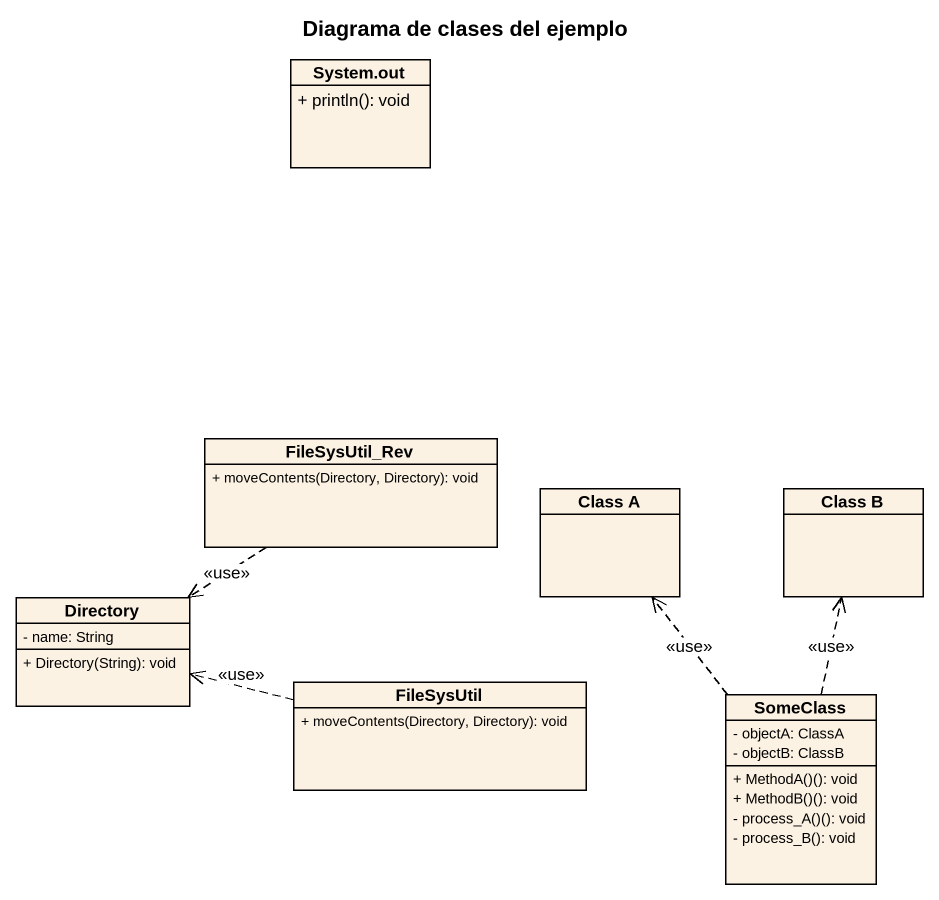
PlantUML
@startuml
title Diagrama de clases del ejemplo
hide circle
hide empty members
skinparam classAttributeIconSize 0
class "System.out" as System_out {
  + println(): void
}
class FileSysUtil_Rev {
  + moveContents(Directory, Directory): void
}
class "Class A" as Class_A
class "Class B" as Class_B
class Directory {
  - name: String
  + Directory(String): void
}
class FileSysUtil {
  + moveContents(Directory, Directory): void
}
class SomeClass {
  - objectA: ClassA
  - objectB: ClassB
  + MethodA()(): void
  + MethodB()(): void
  - process_A()(): void
  - process_B(): void
}
FileSysUtil_Rev ..> Directory : <<use>>
FileSysUtil .left.> Directory : <<use>>
SomeClass .up.> Class_A : <<use>>
SomeClass .up.> Class_B : <<use>>
@enduml
